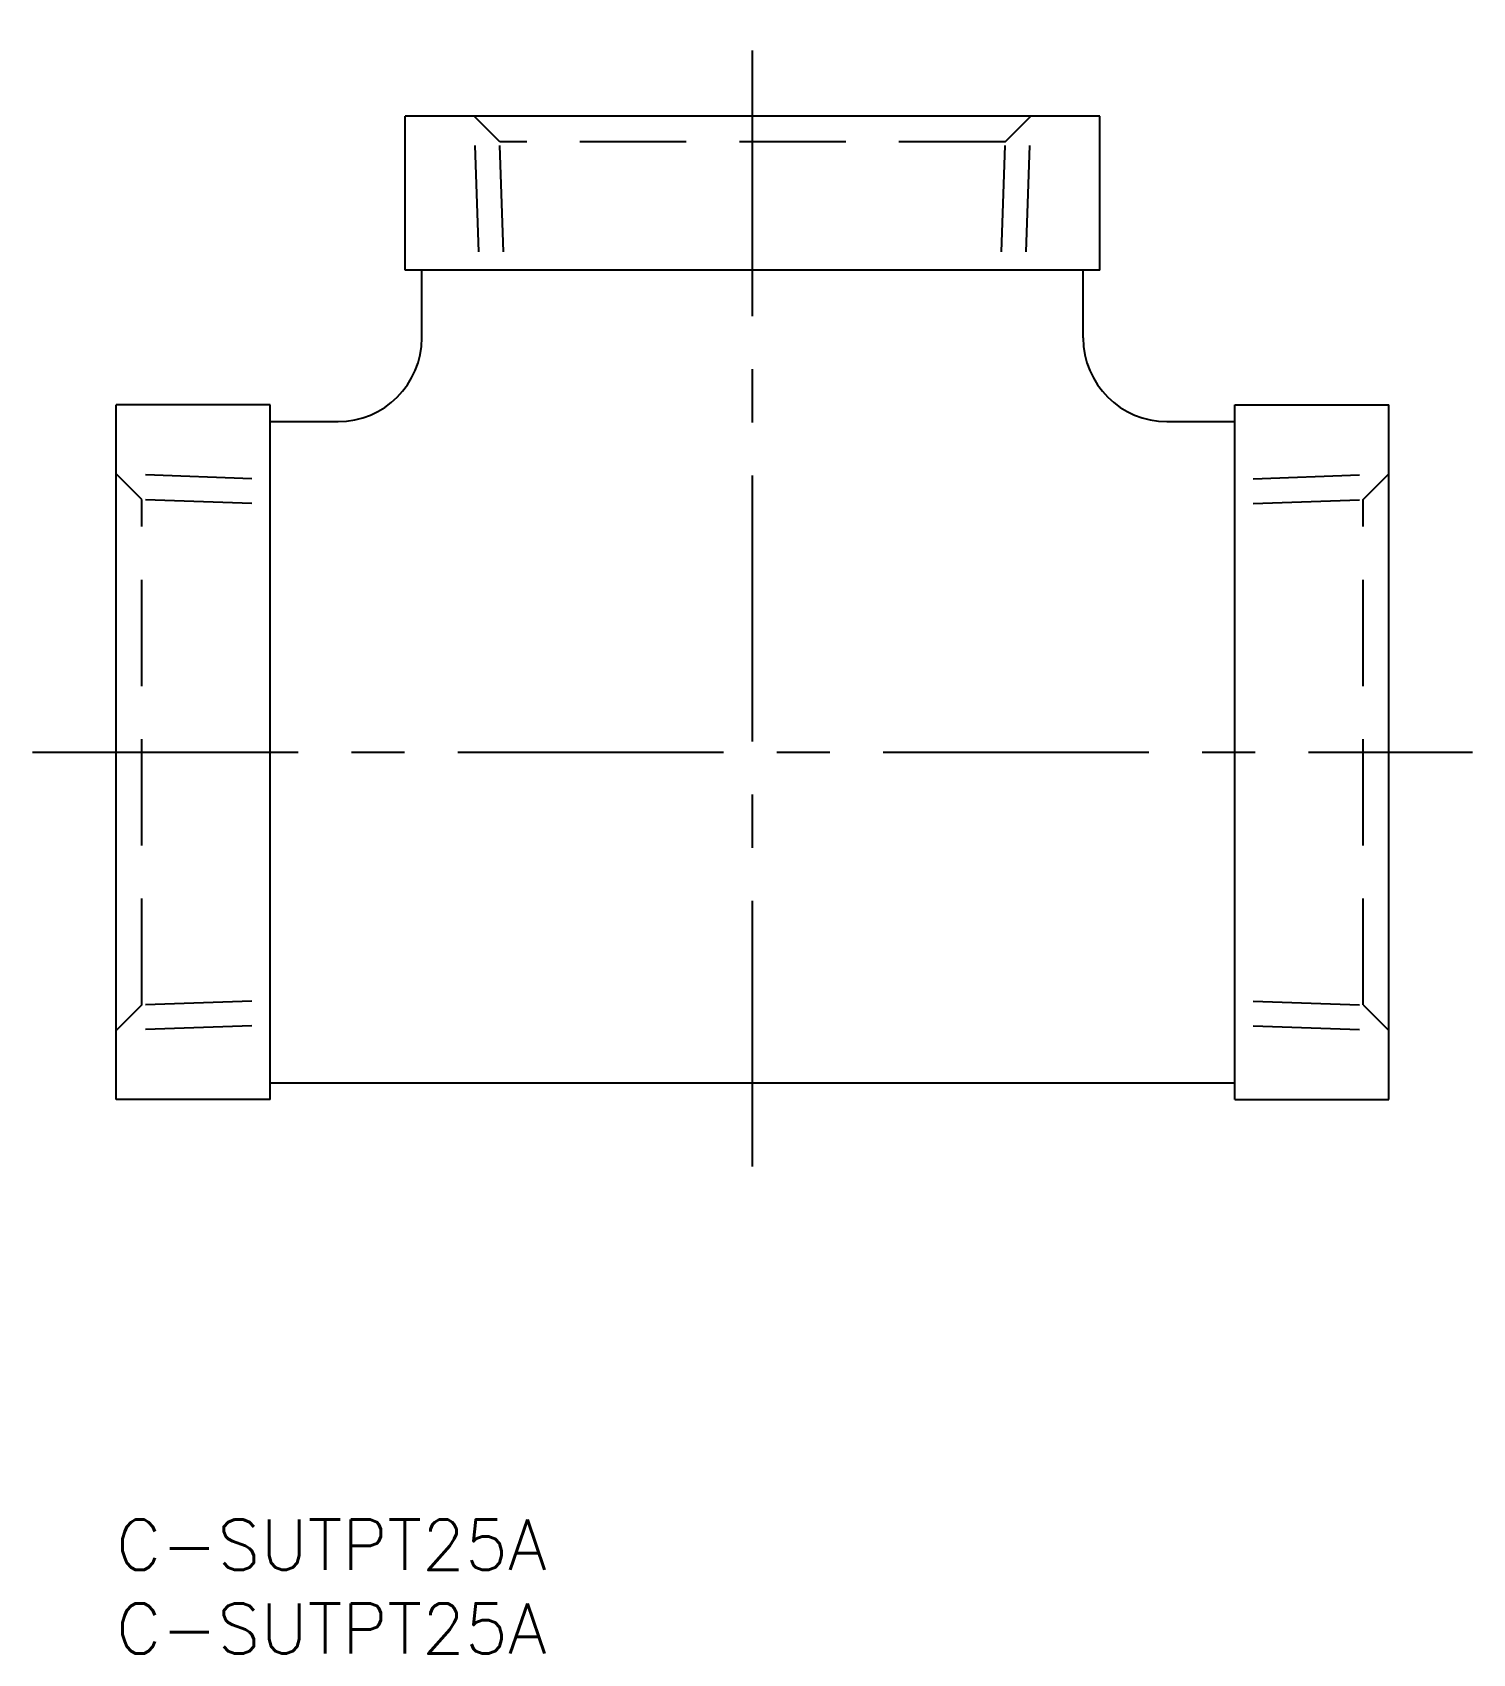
# Model space of a CAD drawing. Extents: x -5 to 81, y -8 to 88.8.
import ezdxf

# ---------------------------------------------------------------- set-up
doc = ezdxf.new("R2010")
doc.units = 0
doc.header["$LTSCALE"] = 0.5
doc.linetypes.add('CENTER', pattern=[50.8, 31.75, -6.35, 6.35, -6.35])
doc.linetypes.add('DASHED', pattern=[19.05, 12.7, -6.35])
doc.layers.get('0').update_dxf_attribs({"linetype": 'CONTINUOUS'})
doc.layers.add('CENTER', color=1, linetype='CENTER')
doc.styles.get("Standard").update_dxf_attribs({"font": 'txt.shx', "height": 3, "bigfont": 'bigfont.shx'})

# ---------------------------------------------------------------- blocks, each defined once
blk = doc.blocks.new('*U14')
at = {"color": 7, "linetype": 'CONTINUOUS'}
blk.add_text('C-SUTPT25A', height=3, dxfattribs=at).set_placement((0, -3))
blk = doc.blocks.new('*U15')
at = {"color": 7, "linetype": 'CONTINUOUS'}
blk.add_text('C-SUTPT25A', height=3, dxfattribs=at).set_placement((0, -8))

msp = doc.modelspace()

# ---------------------------------------------------------------- linework, layer by layer
at = {"color": 7, "linetype": 'CONTINUOUS'}
for p, q in [((17.25, 74.639), (17.25, 83.839)), ((58.75, 83.839), (17.25, 83.839)), ((58.75, 74.639), (58.75, 83.839)), ((58.75, 74.639), (17.25, 74.639)), ((18.25, 70.589), (18.25, 74.639)), ((57.75, 70.589), (57.75, 74.639)), ((9.2, 66.589), (0, 66.589)), ((0, 25.089), (0, 66.589)), ((9.2, 25.089), (9.2, 66.589)), ((66.8, 66.589), (76, 66.589)), ((66.8, 25.089), (66.8, 66.589)), ((76, 25.089), (76, 66.589)), ((9.2, 65.589), (13.25, 65.589)), ((62.75, 65.589), (66.8, 65.589)), ((9.2, 26.089), (66.8, 26.089)), ((9.2, 25.089), (0, 25.089)), ((66.8, 25.089), (76, 25.089))]:
    msp.add_line(p, q, dxfattribs=at)
at = {"color": 3, "linetype": 'DASHED'}
for p, q in [((21.658, 75.739), (21.375, 83.839)), ((22.908, 82.306), (21.375, 83.839)), ((53.092, 82.306), (54.624, 83.839)), ((54.342, 75.739), (54.624, 83.839)), ((53.092, 82.306), (22.908, 82.306)), ((23.137, 75.739), (22.908, 82.306)), ((52.863, 75.739), (53.092, 82.306)), ((8.1, 62.18), (0, 62.463)), ((1.533, 60.931), (0, 62.463)), ((67.9, 62.18), (76, 62.463)), ((74.467, 60.931), (76, 62.463)), ((1.533, 30.747), (1.533, 60.931)), ((8.1, 60.701), (1.533, 60.931)), ((67.9, 60.701), (74.467, 60.931)), ((74.467, 30.747), (74.467, 60.931)), ((1.533, 30.747), (0, 29.214)), ((8.1, 30.976), (1.533, 30.747)), ((67.9, 30.976), (74.467, 30.747)), ((74.467, 30.747), (76, 29.214)), ((8.1, 29.497), (0, 29.214)), ((67.9, 29.497), (76, 29.214))]:
    msp.add_line(p, q, dxfattribs=at)
at = {"color": 7, "linetype": 'CONTINUOUS'}
for centre, start, end in [((13.25, 70.589), 270, 0), ((62.75, 70.589), 180, 270)]:
    msp.add_arc(centre, 5, start, end, dxfattribs=at)
at = {"layer": 'CENTER', "color": 1, "linetype": 'CENTER'}
for p, q in [((38, 21.089), (38, 88.839)), ((-5, 45.839), (81, 45.839))]:
    msp.add_line(p, q, dxfattribs=at)

# ---------------------------------------------------------------- block references
at = {"color": 7, "linetype": 'CONTINUOUS'}
for name in ['*U14', '*U15']:
    msp.add_blockref(name, (0, 0), dxfattribs=at)

doc.saveas('drawing.dxf')
